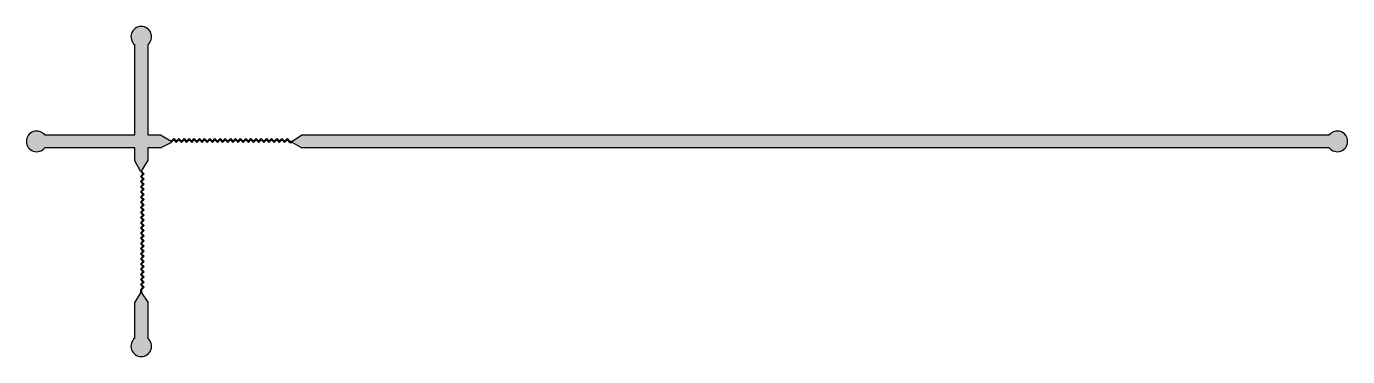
# Model space of a CAD drawing. Header units: millimetres. Extents: x -63 to 40, y -15 to 11.
import ezdxf

# ---------------------------------------------------------------- set-up
doc = ezdxf.new("R2010")
doc.units = ezdxf.units.MM
doc.header["$MEASUREMENT"] = 0
doc.layers.get('0').update_dxf_attribs({"linetype": 'CONTINUOUS'})

msp = doc.modelspace()

# ---------------------------------------------------------------- hatches: boundary and pattern name
at = {"linetype": 'Continuous'}
h = msp.add_hatch(color=256, dxfattribs=at)
h.dxf.hatch_style = 1
h.paths.add_polyline_path([(-51.79, 1.66), (-51.59, 1.86), (-51.39, 1.66), (-51.19, 1.86), (-50.99, 1.66), (-50.79, 1.86), (-50.59, 1.66), (-50.39, 1.86), (-50.19, 1.66), (-49.99, 1.86), (-49.79, 1.66), (-49.59, 1.86), (-49.39, 1.66), (-49.19, 1.86), (-48.99, 1.66), (-48.79, 1.86), (-48.59, 1.66), (-48.39, 1.86), (-48.19, 1.66), (-47.99, 1.86), (-47.79, 1.66), (-47.59, 1.86), (-47.39, 1.66), (-47.19, 1.86), (-46.99, 1.66), (-46.79, 1.86), (-46.59, 1.66), (-46.39, 1.86), (-46.19, 1.66), (-45.99, 1.86), (-45.79, 1.66), (-45.59, 1.86), (-45.39, 1.66), (-45.19, 1.86), (-44.99, 1.66), (-44.79, 1.86), (-44.59, 1.66), (-44.39, 1.86), (-44.19, 1.66), (-43.99, 1.86), (-43.79, 1.66), (-43.59, 1.86), (-43.39, 1.66), (-43.19, 1.86), (-42.99, 1.66), (-42.79, 1.86), (-42.59, 1.66), (-42.36, 1.66), (-41.64, 1.24), (38.16, 1.24, 2.849), (38.16, 2.24), (-41.64, 2.24), (-42.36, 1.76), (-42.59, 1.76), (-42.79, 1.96), (-42.99, 1.76), (-43.19, 1.96), (-43.39, 1.76), (-43.59, 1.96), (-43.79, 1.76), (-43.99, 1.96), (-44.19, 1.76), (-44.39, 1.96), (-44.59, 1.76), (-44.79, 1.96), (-44.99, 1.76), (-45.19, 1.96), (-45.39, 1.76), (-45.59, 1.96), (-45.79, 1.76), (-45.99, 1.96), (-46.19, 1.76), (-46.39, 1.96), (-46.59, 1.76), (-46.79, 1.96), (-46.99, 1.76), (-47.19, 1.96), (-47.39, 1.76), (-47.59, 1.96), (-47.79, 1.76), (-47.99, 1.96), (-48.19, 1.76), (-48.39, 1.96), (-48.59, 1.76), (-48.79, 1.96), (-48.99, 1.76), (-49.19, 1.96), (-49.39, 1.76), (-49.59, 1.96), (-49.79, 1.76), (-49.99, 1.96), (-50.19, 1.76), (-50.39, 1.96), (-50.59, 1.76), (-50.79, 1.96), (-50.99, 1.76), (-51.19, 1.96), (-51.39, 1.76), (-51.59, 1.96), (-51.79, 1.76), (-52.61, 2.24), (-53.61, 2.24), (-53.61, 9.24, 2.849), (-54.61, 9.24), (-54.61, 2.24), (-61.61, 2.24, 2.849), (-61.61, 1.24), (-54.61, 1.24), (-54.61, 0.24), (-54.18, -0.58), (-53.98, -0.78), (-54.18, -0.98), (-53.98, -1.18), (-54.18, -1.38), (-53.98, -1.58), (-54.18, -1.78), (-53.98, -1.98), (-54.18, -2.18), (-53.98, -2.38), (-54.18, -2.58), (-53.98, -2.78), (-54.18, -2.98), (-53.98, -3.18), (-54.18, -3.38), (-53.98, -3.58), (-54.18, -3.78), (-53.98, -3.98), (-54.18, -4.18), (-53.98, -4.38), (-54.18, -4.58), (-53.98, -4.78), (-54.18, -4.98), (-53.98, -5.18), (-54.18, -5.38), (-53.98, -5.58), (-54.18, -5.78), (-53.98, -5.98), (-54.18, -6.18), (-53.98, -6.38), (-54.18, -6.58), (-53.98, -6.78), (-54.18, -6.98), (-53.98, -7.18), (-54.18, -7.38), (-53.98, -7.58), (-54.18, -7.78), (-53.98, -7.98), (-54.18, -8.18), (-53.98, -8.38), (-54.18, -8.58), (-53.98, -8.78), (-54.18, -8.98), (-53.98, -9.18), (-54.18, -9.38), (-53.98, -9.58), (-54.18, -9.78), (-54.18, -10.01), (-54.61, -10.74), (-54.61, -13.54, 2.849), (-53.61, -13.54), (-53.61, -10.74), (-54.08, -10.01), (-54.08, -9.78), (-53.88, -9.58), (-54.08, -9.38), (-53.88, -9.18), (-54.08, -8.98), (-53.88, -8.78), (-54.08, -8.58), (-53.88, -8.38), (-54.08, -8.18), (-53.88, -7.98), (-54.08, -7.78), (-53.88, -7.58), (-54.08, -7.38), (-53.88, -7.18), (-54.08, -6.98), (-53.88, -6.78), (-54.08, -6.58), (-53.88, -6.38), (-54.08, -6.18), (-53.88, -5.98), (-54.08, -5.78), (-53.88, -5.58), (-54.08, -5.38), (-53.88, -5.18), (-54.08, -4.98), (-53.88, -4.78), (-54.08, -4.58), (-53.88, -4.38), (-54.08, -4.18), (-53.88, -3.98), (-54.08, -3.78), (-53.88, -3.58), (-54.08, -3.38), (-53.88, -3.18), (-54.08, -2.98), (-53.88, -2.78), (-54.08, -2.58), (-53.88, -2.38), (-54.08, -2.18), (-53.88, -1.98), (-54.08, -1.78), (-53.88, -1.58), (-54.08, -1.38), (-53.88, -1.18), (-54.08, -0.98), (-53.88, -0.78), (-54.08, -0.58), (-53.61, 0.24), (-53.61, 1.24), (-52.61, 1.24)])

# ---------------------------------------------------------------- linework, layer by layer
for p, q in [((-52.61, 2.24), (-51.79, 1.76)), ((-42.36, 1.76), (-41.64, 2.24)), ((-41.64, 2.24), (38.16, 2.24)), ((-52.61, 1.24), (-51.79, 1.66)), ((-42.59, 1.76), (-42.36, 1.76)), ((-42.59, 1.66), (-42.36, 1.66)), ((-42.36, 1.66), (-41.64, 1.24)), ((38.16, 1.24), (-41.64, 1.24)), ((-54.18, -0.58), (-54.61, 0.24)), ((-54.08, -0.58), (-53.61, 0.24)), ((-54.18, -10.01), (-54.61, -10.74)), ((-54.18, -9.78), (-54.18, -10.01)), ((-54.08, -9.78), (-54.08, -10.01)), ((-54.08, -10.01), (-53.61, -10.74)), ((-54.61, -13.54), (-54.61, -10.74)), ((-53.61, -10.74), (-53.61, -13.54))]:
    msp.add_line(p, q, dxfattribs=at)
for points in [[(-61.61, 2.24), (-54.61, 2.24), (-54.61, 9.24)], [(-53.61, 9.24), (-53.61, 2.24), (-52.61, 2.24)], [(-54.61, 1.24), (-61.61, 1.24)], [(-54.61, 0.24), (-54.61, 1.24)], [(-52.61, 1.24), (-53.61, 1.24)], [(-53.61, 1.24), (-53.61, 0.24)], [(-51.79, 1.76), (-51.59, 1.96), (-51.39, 1.76)], [(-51.79, 1.66), (-51.59, 1.86), (-51.39, 1.66)], [(-51.39, 1.76), (-51.19, 1.96), (-50.99, 1.76)], [(-51.39, 1.66), (-51.19, 1.86), (-50.99, 1.66)], [(-50.99, 1.76), (-50.79, 1.96), (-50.59, 1.76)], [(-50.99, 1.66), (-50.79, 1.86), (-50.59, 1.66)], [(-50.59, 1.76), (-50.39, 1.96), (-50.19, 1.76)], [(-50.59, 1.66), (-50.39, 1.86), (-50.19, 1.66)], [(-50.19, 1.76), (-49.99, 1.96), (-49.79, 1.76)], [(-50.19, 1.66), (-49.99, 1.86), (-49.79, 1.66)], [(-49.79, 1.76), (-49.59, 1.96), (-49.39, 1.76)], [(-49.79, 1.66), (-49.59, 1.86), (-49.39, 1.66)], [(-49.39, 1.76), (-49.19, 1.96), (-48.99, 1.76)], [(-49.39, 1.66), (-49.19, 1.86), (-48.99, 1.66)], [(-48.99, 1.76), (-48.79, 1.96), (-48.59, 1.76)], [(-48.99, 1.66), (-48.79, 1.86), (-48.59, 1.66)], [(-48.59, 1.76), (-48.39, 1.96), (-48.19, 1.76)], [(-48.59, 1.66), (-48.39, 1.86), (-48.19, 1.66)], [(-48.19, 1.76), (-47.99, 1.96), (-47.79, 1.76)], [(-48.19, 1.66), (-47.99, 1.86), (-47.79, 1.66)], [(-47.79, 1.76), (-47.59, 1.96), (-47.39, 1.76)], [(-47.79, 1.66), (-47.59, 1.86), (-47.39, 1.66)], [(-47.39, 1.76), (-47.19, 1.96), (-46.99, 1.76)], [(-47.39, 1.66), (-47.19, 1.86), (-46.99, 1.66)], [(-46.99, 1.76), (-46.79, 1.96), (-46.59, 1.76)], [(-46.99, 1.66), (-46.79, 1.86), (-46.59, 1.66)], [(-46.59, 1.76), (-46.39, 1.96), (-46.19, 1.76)], [(-46.59, 1.66), (-46.39, 1.86), (-46.19, 1.66)], [(-46.19, 1.76), (-45.99, 1.96), (-45.79, 1.76)], [(-46.19, 1.66), (-45.99, 1.86), (-45.79, 1.66)], [(-45.79, 1.76), (-45.59, 1.96), (-45.39, 1.76)], [(-45.79, 1.66), (-45.59, 1.86), (-45.39, 1.66)], [(-45.39, 1.76), (-45.19, 1.96), (-44.99, 1.76)], [(-45.39, 1.66), (-45.19, 1.86), (-44.99, 1.66)], [(-44.99, 1.76), (-44.79, 1.96), (-44.59, 1.76)], [(-44.99, 1.66), (-44.79, 1.86), (-44.59, 1.66)], [(-44.59, 1.76), (-44.39, 1.96), (-44.19, 1.76)], [(-44.59, 1.66), (-44.39, 1.86), (-44.19, 1.66)], [(-44.19, 1.76), (-43.99, 1.96), (-43.79, 1.76)], [(-44.19, 1.66), (-43.99, 1.86), (-43.79, 1.66)], [(-43.79, 1.76), (-43.59, 1.96), (-43.39, 1.76)], [(-43.79, 1.66), (-43.59, 1.86), (-43.39, 1.66)], [(-43.39, 1.76), (-43.19, 1.96), (-42.99, 1.76)], [(-43.39, 1.66), (-43.19, 1.86), (-42.99, 1.66)], [(-42.99, 1.76), (-42.79, 1.96), (-42.59, 1.76)], [(-42.99, 1.66), (-42.79, 1.86), (-42.59, 1.66)], [(-54.18, -0.58), (-53.98, -0.78), (-54.18, -0.98)], [(-54.18, -0.98), (-53.98, -1.18), (-54.18, -1.38)], [(-54.08, -0.58), (-53.88, -0.78), (-54.08, -0.98)], [(-54.08, -0.98), (-53.88, -1.18), (-54.08, -1.38)], [(-54.18, -1.38), (-53.98, -1.58), (-54.18, -1.78)], [(-54.18, -1.78), (-53.98, -1.98), (-54.18, -2.18)], [(-54.08, -1.38), (-53.88, -1.58), (-54.08, -1.78)], [(-54.08, -1.78), (-53.88, -1.98), (-54.08, -2.18)], [(-54.18, -2.18), (-53.98, -2.38), (-54.18, -2.58)], [(-54.18, -2.58), (-53.98, -2.78), (-54.18, -2.98)], [(-54.18, -2.98), (-53.98, -3.18), (-54.18, -3.38)], [(-54.08, -2.18), (-53.88, -2.38), (-54.08, -2.58)], [(-54.08, -2.58), (-53.88, -2.78), (-54.08, -2.98)], [(-54.08, -2.98), (-53.88, -3.18), (-54.08, -3.38)], [(-54.18, -3.38), (-53.98, -3.58), (-54.18, -3.78)], [(-54.18, -3.78), (-53.98, -3.98), (-54.18, -4.18)], [(-54.08, -3.38), (-53.88, -3.58), (-54.08, -3.78)], [(-54.08, -3.78), (-53.88, -3.98), (-54.08, -4.18)], [(-54.18, -4.18), (-53.98, -4.38), (-54.18, -4.58)], [(-54.18, -4.58), (-53.98, -4.78), (-54.18, -4.98)], [(-54.18, -4.98), (-53.98, -5.18), (-54.18, -5.38)], [(-54.08, -4.18), (-53.88, -4.38), (-54.08, -4.58)], [(-54.08, -4.58), (-53.88, -4.78), (-54.08, -4.98)], [(-54.08, -4.98), (-53.88, -5.18), (-54.08, -5.38)], [(-54.18, -5.38), (-53.98, -5.58), (-54.18, -5.78)], [(-54.18, -5.78), (-53.98, -5.98), (-54.18, -6.18)], [(-54.08, -5.38), (-53.88, -5.58), (-54.08, -5.78)], [(-54.08, -5.78), (-53.88, -5.98), (-54.08, -6.18)], [(-54.18, -6.18), (-53.98, -6.38), (-54.18, -6.58)], [(-54.18, -6.58), (-53.98, -6.78), (-54.18, -6.98)], [(-54.18, -6.98), (-53.98, -7.18), (-54.18, -7.38)], [(-54.08, -6.18), (-53.88, -6.38), (-54.08, -6.58)], [(-54.08, -6.58), (-53.88, -6.78), (-54.08, -6.98)], [(-54.08, -6.98), (-53.88, -7.18), (-54.08, -7.38)], [(-54.18, -7.38), (-53.98, -7.58), (-54.18, -7.78)], [(-54.18, -7.78), (-53.98, -7.98), (-54.18, -8.18)], [(-54.18, -8.18), (-53.98, -8.38), (-54.18, -8.58)], [(-54.08, -7.38), (-53.88, -7.58), (-54.08, -7.78)], [(-54.08, -7.78), (-53.88, -7.98), (-54.08, -8.18)], [(-54.08, -8.18), (-53.88, -8.38), (-54.08, -8.58)], [(-54.18, -8.58), (-53.98, -8.78), (-54.18, -8.98)], [(-54.18, -8.98), (-53.98, -9.18), (-54.18, -9.38)], [(-54.08, -8.58), (-53.88, -8.78), (-54.08, -8.98)], [(-54.08, -8.98), (-53.88, -9.18), (-54.08, -9.38)], [(-54.18, -9.38), (-53.98, -9.58), (-54.18, -9.78)], [(-54.08, -9.38), (-53.88, -9.58), (-54.08, -9.78)]]:
    msp.add_lwpolyline(points)
for centre, start, end in [((-54.11, 9.86), 308.6822, 231.3178), ((-62.23, 1.74), 38.6822, 321.3178), ((38.79, 1.74), 218.6822, 141.3178), ((-54.11, -14.16), 128.6822, 51.3178)]:
    msp.add_arc(centre, 0.8, start, end, dxfattribs=at)

doc.saveas('drawing.dxf')
